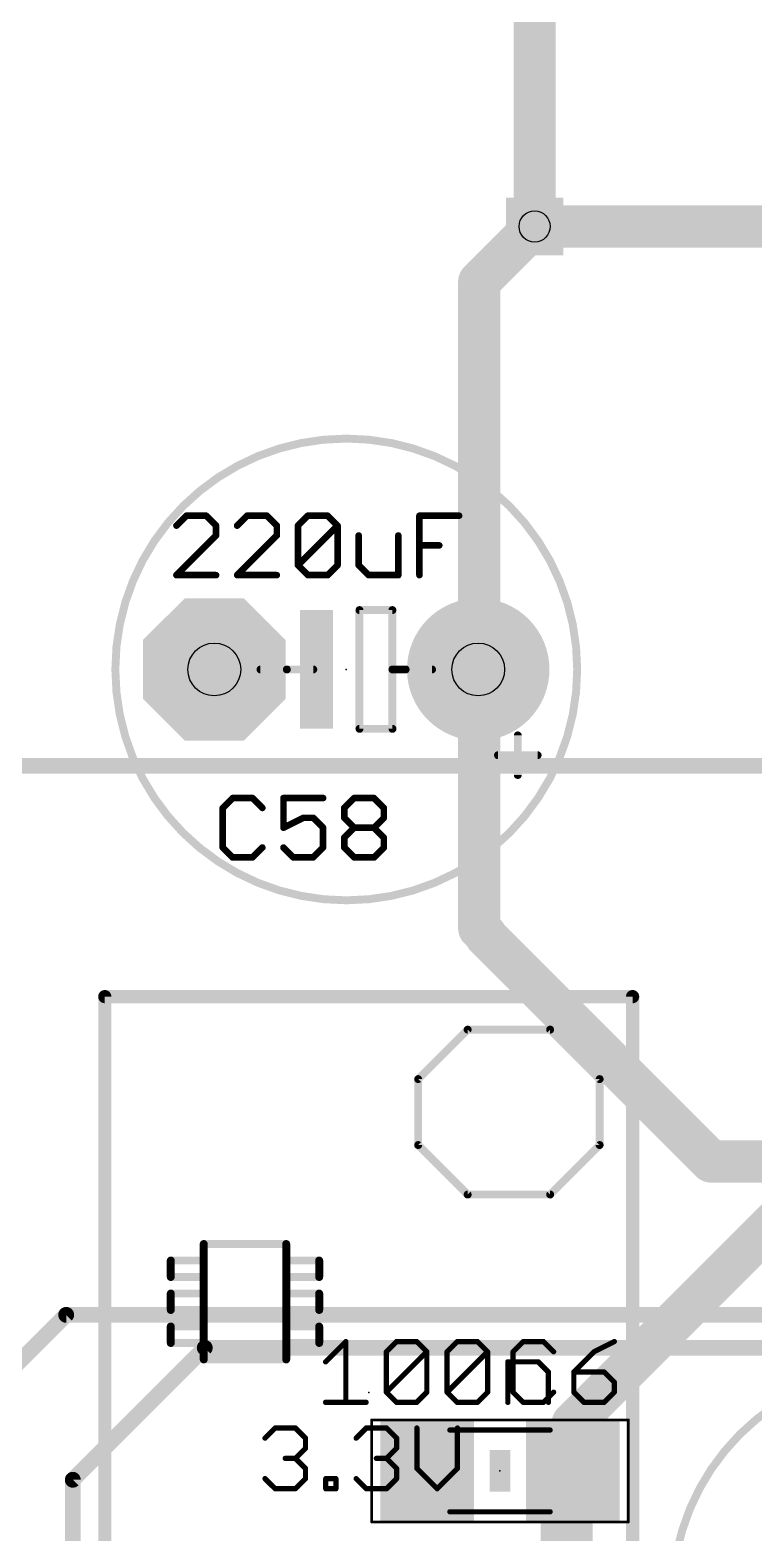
# Model space of a CAD drawing. Extents: x 4 to 288, y -28 to 191.
# Drawn here: x 203.01 to 216.95, y 84.7 to 113.64 of the extents above; entities that cross this region are included whole.
import ezdxf

# ---------------------------------------------------------------- set-up
doc = ezdxf.new("R2010")
doc.units = 0
doc.header["$MEASUREMENT"] = 0
doc.layers.get('0').update_dxf_attribs({"linetype": 'CONTINUOUS'})
for name, color, linetype in [('1', 22, 'CONTINUOUS'), ('16', 175, 'CONTINUOUS'), ('17', 82, 'CONTINUOUS'), ('18', 82, 'CONTINUOUS'), ('20', 7, 'CONTINUOUS'), ('21', 2, 'CONTINUOUS'), ('23', 7, 'CONTINUOUS'), ('25', 2, 'CONTINUOUS'), ('27', 253, 'CONTINUOUS'), ('29', 253, 'CONTINUOUS'), ('30', 253, 'CONTINUOUS'), ('31', 253, 'CONTINUOUS'), ('35', 253, 'CONTINUOUS'), ('39', 22, 'CONTINUOUS'), ('44', 253, 'CONTINUOUS'), ('51', 253, 'CONTINUOUS')]:
    doc.layers.add(name, color=color, linetype=linetype)

# ---------------------------------------------------------------- blocks, each defined once
blk = doc.blocks.new('RECT')
blk.add_solid([(-0.5, -0.5), (0.5, -0.5), (-0.5, 0.5), (0.5, 0.5)])
blk = doc.blocks.new('ROUNDP')
at = {"const_width": 0.5}
blk.add_lwpolyline([(0, -0.25, 1), (0, 0.25, 1), (0, -0.25)], format="xyb", dxfattribs=at)
blk = doc.blocks.new('OCTAGONP')
at = {"const_width": 0.5}
blk.add_lwpolyline([(-0.25, -0.1036), (-0.25, 0.1036), (-0.1036, 0.25), (0.1036, 0.25), (0.25, 0.1036), (0.25, -0.1036), (0.1036, -0.25), (-0.1036, -0.25), (-0.25, -0.1036), (-0.25, 0.1036)], dxfattribs=at)
blk = doc.blocks.new('SQUAREV')
blk.add_solid([(-0.5, -0.5), (0.5, -0.5), (-0.5, 0.5), (0.5, 0.5)])

msp = doc.modelspace()

# ---------------------------------------------------------------- linework, layer by layer
at = {"layer": '1'}
for points, const_width in [([(212.725, 109.855), (212.725, 120.015)], 0.8128), ([(211.6582, 108.7882), (212.725, 109.855)], 0.8128), ([(211.6582, 108.7882), (211.6582, 101.3447)], 0.8128), ([(211.6582, 101.3447), (211.6392, 101.3257)], 0.8128), ([(218.4972, 99.4715), (200.2485, 99.4715)], 0.3048), ([(213.4583, 86.8126), (218.4972, 91.8515)], 0.8128), ([(213.4583, 85.8952), (213.4583, 86.8126)], 0.8128), ([(213.341, 85.7779), (213.4583, 85.8952)], 1), ([(213.341, 83.5965), (213.341, 85.7779)], 1)]:
    msp.add_lwpolyline(points, dxfattribs=dict(at, const_width=const_width))
for points, const_width in [([(212.8687, 109.7113, 1), (212.5813, 109.9987)], 0.4064), ([(212.5218, 109.855, 1), (212.9282, 109.855)], 0.4064), ([(211.8614, 108.7882, 1), (211.455, 108.7882)], 0.4064), ([(211.5145, 108.9319, 1), (211.8019, 108.6445)], 0.4064), ([(211.4955, 101.4694, 1), (211.7828, 101.182)], 0.4064), ([(211.8019, 101.201, 1), (211.5145, 101.4884)], 0.4064), ([(211.455, 101.3447, 1), (211.8614, 101.3447)], 0.4064), ([(213.6615, 86.8126, 1), (213.2551, 86.8126)], 0.4064), ([(213.3146, 86.9563, 1), (213.6019, 86.6689)], 0.4064), ([(213.591, 85.7779, 1), (213.091, 85.7779)], 0.5), ([(213.635, 85.7184, 1), (213.2815, 86.072)], 0.5), ([(213.1642, 85.9547, 1), (213.5177, 85.6011)], 0.5), ([(213.2551, 85.8952, 1), (213.6615, 85.8952)], 0.4064)]:
    msp.add_lwpolyline(points, format="xyb", dxfattribs=dict(at, const_width=const_width))
at = {"layer": '16'}
for points, const_width in [([(212.725, 109.855), (222.25, 109.855)], 0.8128), ([(211.6582, 101.3066), (211.6392, 101.3257)], 0.8128), ([(211.6582, 96.3422), (211.6582, 101.3066)], 0.8128), ([(211.7852, 96.2152), (211.6582, 96.3422)], 0.8128), ([(211.7852, 96.1898), (211.7852, 96.2152)], 0.8128), ([(216.1235, 91.8515), (211.7852, 96.1898)], 0.8128), ([(218.4972, 91.8515), (216.1235, 91.8515)], 0.8128), ([(203.708, 88.9), (202.184, 87.376)], 0.3048), ([(219.71, 88.9), (203.708, 88.9)], 0.3048), ([(203.835, 85.725), (206.375, 88.265)], 0.3048), ([(206.375, 88.265), (220.98, 88.265)], 0.3048), ([(203.835, 81.915), (203.835, 85.725)], 0.3048)]:
    msp.add_lwpolyline(points, dxfattribs=dict(at, const_width=const_width))
for points, const_width in [([(212.725, 110.0582, 1), (212.725, 109.6518)], 0.4064), ([(211.7828, 101.4694, 1), (211.4955, 101.182)], 0.4064), ([(211.8614, 101.3066, 1), (211.455, 101.3066)], 0.4064), ([(211.5145, 101.1629, 1), (211.8019, 101.4503)], 0.4064), ([(211.8019, 96.4859, 1), (211.5145, 96.1985)], 0.4064), ([(211.455, 96.3422, 1), (211.8614, 96.3422)], 0.4064), ([(211.9884, 96.2152, 1), (211.582, 96.2152)], 0.4064), ([(211.9289, 96.3335, 1), (211.6415, 96.0461)], 0.4064), ([(211.582, 96.1898, 1), (211.9884, 96.1898)], 0.4064), ([(211.6415, 96.0715, 1), (211.9289, 96.3589)], 0.4064), ([(216.1235, 92.0547, 1), (216.1235, 91.6483)], 0.4064), ([(215.9798, 91.7078, 1), (216.2672, 91.9952)], 0.4064), ([(203.708, 88.9762, 1), (203.708, 88.8238)], 0.1524), ([(203.7619, 88.8461, 1), (203.6541, 88.9539)], 0.1524), ([(206.375, 88.3412, 1), (206.375, 88.1888)], 0.1524), ([(206.4289, 88.2111, 1), (206.3211, 88.3189)], 0.1524), ([(203.9112, 85.725, 1), (203.7588, 85.725)], 0.1524), ([(203.7811, 85.7789, 1), (203.8889, 85.6711)], 0.1524)]:
    msp.add_lwpolyline(points, format="xyb", dxfattribs=dict(at, const_width=const_width))
at = {"layer": '20', "const_width": 0.0254}
msp.add_lwpolyline([(71.1264, 186.0347, 2.9429), (202.1142, 186.0347)], format="xyb", dxfattribs=at)
at = {"layer": '21'}
for points, const_width in [([(209.0992, 96.8807, 1), (209.0992, 105.7707, 1), (209.0992, 96.8807)], 0.1524), ([(209.3531, 102.5068, 1), (209.3531, 102.4306)], 0.0762), ([(209.3912, 102.4687, 1), (209.3151, 102.4687)], 0.0762), ([(210.0263, 102.4687, 1), (209.9501, 102.4687)], 0.0762), ([(209.9882, 102.4306, 1), (209.9882, 102.5068)], 0.0762), ([(207.9562, 101.3638, 1), (207.9562, 101.2876)], 0.0762), ([(208.4642, 101.2876, 1), (208.4642, 101.3638)], 0.0762), ([(209.9882, 101.3638, 1), (209.9882, 101.2876)], 0.0762), ([(210.0263, 101.3257, 1), (209.9501, 101.3257)], 0.0762), ([(209.9501, 101.3257, 1), (210.0263, 101.3257)], 0.0762), ([(210.2422, 101.2876, 1), (210.2422, 101.3638)], 0.0762), ([(209.3531, 100.2208, 1), (209.3531, 100.1446)], 0.0762), ([(209.3151, 100.1827, 1), (209.3912, 100.1827)], 0.0762), ([(209.9501, 100.1827, 1), (210.0263, 100.1827)], 0.0762), ([(209.9882, 100.1446, 1), (209.9882, 100.2208)], 0.0762), ([(212.4392, 100.0557, 1), (212.3631, 100.0557)], 0.0762), ([(212.0202, 99.7128, 1), (212.0202, 99.6366)], 0.0762), ([(212.7822, 99.6366, 1), (212.7822, 99.7128)], 0.0762), ([(212.3631, 99.2937, 1), (212.4392, 99.2937)], 0.0762), ([(204.5145, 95.0265, 1), (204.3875, 95.0265)], 0.127), ([(204.451, 95.09, 1), (204.451, 94.963)], 0.127), ([(214.6745, 95.0265, 1), (214.5474, 95.0265)], 0.127), ([(214.611, 94.963, 1), (214.611, 95.09)], 0.127), ([(211.436, 94.4296, 1), (211.436, 94.3534)], 0.0762), ([(211.4629, 94.3645, 1), (211.409, 94.4184)], 0.0762), ([(213.0504, 94.4184, 1), (212.9965, 94.3645)], 0.0762), ([(213.0234, 94.3534, 1), (213.0234, 94.4296)], 0.0762), ([(210.4565, 93.4659, 1), (210.5104, 93.412)], 0.0762), ([(210.5215, 93.439, 1), (210.4454, 93.439)], 0.0762), ([(214.014, 93.439, 1), (213.9379, 93.439)], 0.0762), ([(213.949, 93.412, 1), (214.0029, 93.4659)], 0.0762), ([(210.5104, 92.1959, 1), (210.4565, 92.142)], 0.0762), ([(210.4454, 92.169, 1), (210.5215, 92.169)], 0.0762), ([(213.9379, 92.169, 1), (214.014, 92.169)], 0.0762), ([(214.0029, 92.142, 1), (213.949, 92.1959)], 0.0762), ([(211.436, 91.2546, 1), (211.436, 91.1784)], 0.0762), ([(211.409, 91.1895, 1), (211.4629, 91.2434)], 0.0762), ([(212.9965, 91.2434, 1), (213.0504, 91.1895)], 0.0762), ([(213.0234, 91.1784, 1), (213.0234, 91.2546)], 0.0762), ([(206.394, 90.264, 1), (206.3179, 90.264)], 0.0762), ([(206.356, 90.3021, 1), (206.356, 90.2259)], 0.0762), ([(207.9815, 90.264, 1), (207.9054, 90.264)], 0.0762), ([(207.9435, 90.2259, 1), (207.9435, 90.3021)], 0.0762), ([(205.7591, 89.9465, 1), (205.6829, 89.9465)], 0.0762), ([(205.721, 89.9846, 1), (205.721, 89.9084)], 0.0762), ([(206.394, 89.9465, 1), (206.3179, 89.9465)], 0.0762), ([(206.356, 89.9084, 1), (206.356, 89.9846)], 0.0762), ([(207.9815, 89.9465, 1), (207.9054, 89.9465)], 0.0762), ([(207.9435, 89.9846, 1), (207.9435, 89.9084)], 0.0762), ([(208.6165, 89.9465, 1), (208.5404, 89.9465)], 0.0762), ([(208.5785, 89.9084, 1), (208.5785, 89.9846)], 0.0762), ([(205.721, 89.6671, 1), (205.721, 89.5909)], 0.0762), ([(206.3179, 89.9465, 1), (206.394, 89.9465)], 0.0762), ([(206.394, 89.629, 1), (206.3179, 89.629)], 0.0762), ([(206.356, 89.5909, 1), (206.356, 89.6671)], 0.0762), ([(207.9054, 89.9465, 1), (207.9815, 89.9465)], 0.0762), ([(207.9815, 89.629, 1), (207.9054, 89.629)], 0.0762), ([(207.9435, 89.6671, 1), (207.9435, 89.5909)], 0.0762), ([(208.5785, 89.5909, 1), (208.5785, 89.6671)], 0.0762), ([(205.6829, 89.629, 1), (205.7591, 89.629)], 0.0762), ([(206.3179, 89.629, 1), (206.394, 89.629)], 0.0762), ([(207.9054, 89.629, 1), (207.9815, 89.629)], 0.0762), ([(208.5404, 89.629, 1), (208.6165, 89.629)], 0.0762), ([(205.7591, 89.3115, 1), (205.6829, 89.3115)], 0.0762), ([(205.721, 89.3496, 1), (205.721, 89.2734)], 0.0762), ([(206.394, 89.3115, 1), (206.3179, 89.3115)], 0.0762), ([(206.3179, 89.3115, 1), (206.394, 89.3115)], 0.0762), ([(206.356, 89.2734, 1), (206.356, 89.3496)], 0.0762), ([(207.9815, 89.3115, 1), (207.9054, 89.3115)], 0.0762), ([(207.9435, 89.3496, 1), (207.9435, 89.2734)], 0.0762), ([(207.9054, 89.3115, 1), (207.9815, 89.3115)], 0.0762), ([(208.6165, 89.3115, 1), (208.5404, 89.3115)], 0.0762), ([(208.5785, 89.2734, 1), (208.5785, 89.3496)], 0.0762), ([(205.721, 89.0321, 1), (205.721, 88.9559)], 0.0762), ([(205.6829, 88.994, 1), (205.7591, 88.994)], 0.0762), ([(206.394, 88.994, 1), (206.3179, 88.994)], 0.0762), ([(206.3179, 88.994, 1), (206.394, 88.994)], 0.0762), ([(206.356, 88.9559, 1), (206.356, 89.0321)], 0.0762), ([(207.9815, 88.994, 1), (207.9054, 88.994)], 0.0762), ([(207.9435, 89.0321, 1), (207.9435, 88.9559)], 0.0762), ([(207.9054, 88.994, 1), (207.9815, 88.994)], 0.0762), ([(208.5404, 88.994, 1), (208.6165, 88.994)], 0.0762), ([(208.5785, 88.9559, 1), (208.5785, 89.0321)], 0.0762), ([(205.7591, 88.6765, 1), (205.6829, 88.6765)], 0.0762), ([(205.721, 88.7146, 1), (205.721, 88.6384)], 0.0762), ([(206.394, 88.6765, 1), (206.3179, 88.6765)], 0.0762), ([(206.3179, 88.6765, 1), (206.394, 88.6765)], 0.0762), ([(206.356, 88.6384, 1), (206.356, 88.7146)], 0.0762), ([(207.9815, 88.6765, 1), (207.9054, 88.6765)], 0.0762), ([(207.9435, 88.7146, 1), (207.9435, 88.6384)], 0.0762), ([(207.9054, 88.6765, 1), (207.9815, 88.6765)], 0.0762), ([(208.6165, 88.6765, 1), (208.5404, 88.6765)], 0.0762), ([(208.5785, 88.6384, 1), (208.5785, 88.7146)], 0.0762), ([(205.721, 88.3971, 1), (205.721, 88.3209)], 0.0762), ([(205.6829, 88.359, 1), (205.7591, 88.359)], 0.0762), ([(206.394, 88.359, 1), (206.3179, 88.359)], 0.0762), ([(206.3179, 88.359, 1), (206.394, 88.359)], 0.0762), ([(206.356, 88.3209, 1), (206.356, 88.3971)], 0.0762), ([(207.9815, 88.359, 1), (207.9054, 88.359)], 0.0762), ([(207.9435, 88.3971, 1), (207.9435, 88.3209)], 0.0762), ([(207.9054, 88.359, 1), (207.9815, 88.359)], 0.0762), ([(208.5404, 88.359, 1), (208.6165, 88.359)], 0.0762), ([(208.5785, 88.3209, 1), (208.5785, 88.3971)], 0.0762), ([(206.356, 88.0796, 1), (206.356, 88.0034)], 0.0762), ([(206.3179, 88.0415, 1), (206.394, 88.0415)], 0.0762), ([(207.9054, 88.0415, 1), (207.9815, 88.0415)], 0.0762), ([(207.9435, 88.0034, 1), (207.9435, 88.0796)], 0.0762), ([(219.818, 79.0118, 1), (219.818, 87.9018, 1), (219.818, 79.0118)], 0.1524), ([(207.5173, 86.5447, 1), (207.5533, 86.5088)], 0.0508), ([(207.7302, 86.7471, 1), (207.7302, 86.6963)], 0.0508), ([(207.7482, 86.7037, 1), (207.7122, 86.7396)], 0.0508), ([(208.138, 86.7396, 1), (208.102, 86.7037)], 0.0508), ([(208.12, 86.6963, 1), (208.12, 86.7471)], 0.0508), ([(208.3403, 86.5268, 1), (208.2895, 86.5268)], 0.0508), ([(208.2969, 86.5088, 1), (208.3329, 86.5447)], 0.0508), ([(209.2714, 86.5447, 1), (209.3074, 86.5088)], 0.0508), ([(209.4843, 86.7471, 1), (209.4843, 86.6963)], 0.0508), ([(209.5023, 86.7037, 1), (209.4663, 86.7396)], 0.0508), ([(209.8921, 86.7396, 1), (209.8561, 86.7037)], 0.0508), ([(209.8741, 86.6963, 1), (209.8741, 86.7471)], 0.0508), ([(210.0944, 86.5268, 1), (210.0436, 86.5268)], 0.0508), ([(210.051, 86.5088, 1), (210.087, 86.5447)], 0.0508), ([(210.4842, 86.7217, 1), (210.4334, 86.7217)], 0.0508), ([(211.2638, 86.7217, 1), (211.213, 86.7217)], 0.0508), ([(208.2895, 86.3319, 1), (208.3403, 86.3319)], 0.0508), ([(208.3329, 86.3139, 1), (208.2969, 86.3498)], 0.0508), ([(210.0436, 86.3319, 1), (210.0944, 86.3319)], 0.0508), ([(210.087, 86.3139, 1), (210.051, 86.3498)], 0.0508), ([(207.9251, 86.1624, 1), (207.9251, 86.1116)], 0.0508), ([(208.138, 86.1549, 1), (208.102, 86.119)], 0.0508), ([(208.102, 86.1549, 1), (208.138, 86.119)], 0.0508), ([(208.12, 86.1116, 1), (208.12, 86.1624)], 0.0508), ([(208.3403, 85.9421, 1), (208.2895, 85.9421)], 0.0508), ([(208.2969, 85.9241, 1), (208.3329, 85.96)], 0.0508), ([(209.6792, 86.1624, 1), (209.6792, 86.1116)], 0.0508), ([(209.8921, 86.1549, 1), (209.8561, 86.119)], 0.0508), ([(209.8561, 86.1549, 1), (209.8921, 86.119)], 0.0508), ([(209.8741, 86.1116, 1), (209.8741, 86.1624)], 0.0508), ([(210.0944, 85.9421, 1), (210.0436, 85.9421)], 0.0508), ([(210.051, 85.9241, 1), (210.087, 85.96)], 0.0508), ([(210.4768, 85.96, 1), (210.4408, 85.9241)], 0.0508), ([(210.4334, 85.9421, 1), (210.4842, 85.9421)], 0.0508), ([(211.213, 85.9421, 1), (211.2638, 85.9421)], 0.0508), ([(211.2564, 85.9241, 1), (211.2204, 85.96)], 0.0508), ([(207.5533, 85.7651, 1), (207.5173, 85.7292)], 0.0508), ([(208.2895, 85.7472, 1), (208.3403, 85.7472)], 0.0508), ([(208.3329, 85.7292, 1), (208.2969, 85.7651)], 0.0508), ([(208.7301, 85.7472, 1), (208.6793, 85.7472)], 0.0508), ([(208.7047, 85.7726, 1), (208.7047, 85.7218)], 0.0508), ([(208.925, 85.7472, 1), (208.8742, 85.7472)], 0.0508), ([(208.8996, 85.7218, 1), (208.8996, 85.7726)], 0.0508), ([(209.3074, 85.7651, 1), (209.2714, 85.7292)], 0.0508), ([(210.0436, 85.7472, 1), (210.0944, 85.7472)], 0.0508), ([(210.087, 85.7292, 1), (210.051, 85.7651)], 0.0508), ([(207.7302, 85.5777, 1), (207.7302, 85.5269)], 0.0508), ([(207.7122, 85.5343, 1), (207.7482, 85.5702)], 0.0508), ([(208.102, 85.5702, 1), (208.138, 85.5343)], 0.0508), ([(208.12, 85.5269, 1), (208.12, 85.5777)], 0.0508), ([(208.7047, 85.5777, 1), (208.7047, 85.5269)], 0.0508), ([(208.6793, 85.5523, 1), (208.7301, 85.5523)], 0.0508), ([(208.8742, 85.5523, 1), (208.925, 85.5523)], 0.0508), ([(208.8996, 85.5269, 1), (208.8996, 85.5777)], 0.0508), ([(209.4843, 85.5777, 1), (209.4843, 85.5269)], 0.0508), ([(209.4663, 85.5343, 1), (209.5023, 85.5702)], 0.0508), ([(209.8561, 85.5702, 1), (209.8921, 85.5343)], 0.0508), ([(209.8741, 85.5269, 1), (209.8741, 85.5777)], 0.0508), ([(210.8306, 85.5702, 1), (210.8666, 85.5343)], 0.0508), ([(210.8306, 85.5343, 1), (210.8666, 85.5702)], 0.0508)]:
    msp.add_lwpolyline(points, format="xyb", dxfattribs=dict(at, const_width=const_width))
for points, const_width in [([(209.9882, 102.4687), (209.3531, 102.4687)], 0.1524), ([(209.3531, 102.4687), (209.3531, 100.1827)], 0.1524), ([(209.9882, 101.3257), (209.9882, 102.4687)], 0.1524), ([(208.4642, 101.3257), (207.9562, 101.3257)], 0.1524), ([(210.2422, 101.3257), (209.9882, 101.3257)], 0.1524), ([(209.9882, 100.1827), (209.9882, 101.3257)], 0.1524), ([(209.3531, 100.1827), (209.9882, 100.1827)], 0.1524), ([(212.4012, 99.2937), (212.4012, 100.0557)], 0.1524), ([(212.7822, 99.6747), (212.0202, 99.6747)], 0.1524), ([(204.451, 82.3265), (204.451, 95.0265)], 0.254), ([(204.451, 95.0265), (214.611, 95.0265)], 0.254), ([(214.611, 95.0265), (214.611, 82.3265)], 0.254), ([(211.436, 94.3915), (210.4835, 93.439)], 0.1524), ([(213.0234, 94.3915), (211.436, 94.3915)], 0.1524), ([(213.976, 93.439), (213.0234, 94.3915)], 0.1524), ([(210.4835, 93.439), (210.4835, 92.169)], 0.1524), ([(213.976, 92.169), (213.976, 93.439)], 0.1524), ([(210.4835, 92.169), (211.436, 91.2165)], 0.1524), ([(213.0234, 91.2165), (213.976, 92.169)], 0.1524), ([(211.436, 91.2165), (213.0234, 91.2165)], 0.1524), ([(206.356, 90.264), (206.356, 89.9465)], 0.1524), ([(207.9435, 90.264), (206.356, 90.264)], 0.1524), ([(207.9435, 89.9465), (207.9435, 90.264)], 0.1524), ([(205.721, 89.629), (205.721, 89.9465)], 0.1524), ([(205.721, 89.9465), (206.356, 89.9465)], 0.1524), ([(206.356, 89.9465), (206.356, 89.629)], 0.1524), ([(207.9435, 89.629), (207.9435, 89.9465)], 0.1524), ([(207.9435, 89.9465), (208.5785, 89.9465)], 0.1524), ([(208.5785, 89.9465), (208.5785, 89.629)], 0.1524), ([(206.356, 89.629), (205.721, 89.629)], 0.1524), ([(206.356, 89.629), (206.356, 89.3115)], 0.1524), ([(207.9435, 89.3115), (207.9435, 89.629)], 0.1524), ([(208.5785, 89.629), (207.9435, 89.629)], 0.1524), ([(205.721, 88.994), (205.721, 89.3115)], 0.1524), ([(205.721, 89.3115), (206.356, 89.3115)], 0.1524), ([(206.356, 89.3115), (206.356, 88.994)], 0.1524), ([(207.9435, 88.994), (207.9435, 89.3115)], 0.1524), ([(207.9435, 89.3115), (208.5785, 89.3115)], 0.1524), ([(208.5785, 89.3115), (208.5785, 88.994)], 0.1524), ([(206.356, 88.994), (205.721, 88.994)], 0.1524), ([(206.356, 88.994), (206.356, 88.6765)], 0.1524), ([(207.9435, 88.6765), (207.9435, 88.994)], 0.1524), ([(208.5785, 88.994), (207.9435, 88.994)], 0.1524), ([(205.721, 88.359), (205.721, 88.6765)], 0.1524), ([(205.721, 88.6765), (206.356, 88.6765)], 0.1524), ([(206.356, 88.6765), (206.356, 88.359)], 0.1524), ([(207.9435, 88.359), (207.9435, 88.6765)], 0.1524), ([(207.9435, 88.6765), (208.5785, 88.6765)], 0.1524), ([(208.5785, 88.6765), (208.5785, 88.359)], 0.1524), ([(206.356, 88.359), (205.721, 88.359)], 0.1524), ([(206.356, 88.359), (206.356, 88.0415)], 0.1524), ([(207.9435, 88.0415), (207.9435, 88.359)], 0.1524), ([(208.5785, 88.359), (207.9435, 88.359)], 0.1524), ([(206.356, 88.0415), (207.9435, 88.0415)], 0.1524), ([(207.5353, 86.5268), (207.7302, 86.7217)], 0.1016), ([(207.7302, 86.7217), (208.12, 86.7217)], 0.1016), ([(208.12, 86.7217), (208.3149, 86.5268)], 0.1016), ([(208.3149, 86.5268), (208.3149, 86.3319)], 0.1016), ([(209.2894, 86.5268), (209.4843, 86.7217)], 0.1016), ([(209.4843, 86.7217), (209.8741, 86.7217)], 0.1016), ([(209.8741, 86.7217), (210.069, 86.5268)], 0.1016), ([(210.069, 86.5268), (210.069, 86.3319)], 0.1016), ([(210.4588, 86.7217), (210.4588, 85.9421)], 0.1016), ([(211.2384, 85.9421), (211.2384, 86.7217)], 0.1016), ([(208.3149, 86.3319), (208.12, 86.137)], 0.1016), ([(210.069, 86.3319), (209.8741, 86.137)], 0.1016), ([(208.12, 86.137), (207.9251, 86.137)], 0.1016), ([(208.12, 86.137), (208.3149, 85.9421)], 0.1016), ([(208.3149, 85.9421), (208.3149, 85.7472)], 0.1016), ([(209.8741, 86.137), (209.6792, 86.137)], 0.1016), ([(209.8741, 86.137), (210.069, 85.9421)], 0.1016), ([(210.069, 85.9421), (210.069, 85.7472)], 0.1016), ([(210.4588, 85.9421), (210.8486, 85.5523)], 0.1016), ([(210.8486, 85.5523), (211.2384, 85.9421)], 0.1016), ([(207.7302, 85.5523), (207.5353, 85.7472)], 0.1016), ([(208.3149, 85.7472), (208.12, 85.5523)], 0.1016), ([(208.7047, 85.5523), (208.7047, 85.7472)], 0.1016), ([(208.7047, 85.7472), (208.8996, 85.7472)], 0.1016), ([(208.8996, 85.7472), (208.8996, 85.5523)], 0.1016), ([(209.4843, 85.5523), (209.2894, 85.7472)], 0.1016), ([(210.069, 85.7472), (209.8741, 85.5523)], 0.1016), ([(208.12, 85.5523), (207.7302, 85.5523)], 0.1016), ([(208.8996, 85.5523), (208.7047, 85.5523)], 0.1016), ([(209.8741, 85.5523), (209.4843, 85.5523)], 0.1016)]:
    msp.add_lwpolyline(points, dxfattribs=dict(at, const_width=const_width))
at = {"layer": '23'}
for p in [(209.0992, 101.3257), (209.531, 87.4065), (212.0583, 85.8952)]:
    msp.add_point(p, dxfattribs=at)
at = {"layer": '25'}
for points, const_width in [([(206.9119, 98.8502), (206.7213, 98.6595)], 0.127), ([(206.7213, 98.6595), (206.7213, 97.8968)], 0.127), ([(207.2932, 98.8502), (206.9119, 98.8502)], 0.127), ([(207.4839, 98.6595), (207.2932, 98.8502)], 0.127), ([(208.6533, 98.8502), (207.8907, 98.8502)], 0.127), ([(207.8907, 98.8502), (207.8907, 98.2782)], 0.127), ([(209.06, 98.6595), (209.2507, 98.8502)], 0.127), ([(209.06, 98.4688), (209.06, 98.6595)], 0.127), ([(209.2507, 98.8502), (209.632, 98.8502)], 0.127), ([(209.632, 98.8502), (209.8227, 98.6595)], 0.127), ([(209.8227, 98.6595), (209.8227, 98.4688)], 0.127), ([(207.8907, 98.2782), (208.272, 98.4688)], 0.127), ([(208.272, 98.4688), (208.4626, 98.4688)], 0.127), ([(208.4626, 98.4688), (208.6533, 98.2782)], 0.127), ([(209.2507, 98.2782), (209.06, 98.4688)], 0.127), ([(209.8227, 98.4688), (209.632, 98.2782)], 0.127), ([(208.6533, 98.2782), (208.6533, 97.8968)], 0.127), ([(209.06, 98.0875), (209.2507, 98.2782)], 0.127), ([(209.06, 97.8968), (209.06, 98.0875)], 0.127), ([(209.2507, 98.2782), (209.632, 98.2782)], 0.127), ([(209.632, 98.2782), (209.8227, 98.0875)], 0.127), ([(209.8227, 98.0875), (209.8227, 97.8968)], 0.127), ([(206.7213, 97.8968), (206.9119, 97.7062)], 0.127), ([(207.2932, 97.7062), (207.4839, 97.8968)], 0.127), ([(208.0813, 97.7062), (207.8907, 97.8968)], 0.127), ([(208.6533, 97.8968), (208.4626, 97.7062)], 0.127), ([(209.2507, 97.7062), (209.06, 97.8968)], 0.127), ([(209.8227, 97.8968), (209.632, 97.7062)], 0.127), ([(206.9119, 97.7062), (207.2932, 97.7062)], 0.127), ([(208.4626, 97.7062), (208.0813, 97.7062)], 0.127), ([(209.632, 97.7062), (209.2507, 97.7062)], 0.127), ([(212.5052, 88.3854), (212.3103, 88.1905)], 0.1016), ([(212.895, 88.3854), (212.5052, 88.3854)], 0.1016), ([(213.0899, 88.1905), (212.895, 88.3854)], 0.1016), ([(214.2592, 88.3854), (213.8694, 88.1905)], 0.1016), ([(212.3103, 88.1905), (212.3103, 87.4109)], 0.1016), ([(213.8694, 88.1905), (213.4797, 87.8007)], 0.1016), ([(213.4797, 87.8007), (213.4797, 87.4109)], 0.1016), ([(214.0643, 87.8007), (213.4797, 87.8007)], 0.1016), ([(214.2592, 87.6058), (214.0643, 87.8007)], 0.1016), ([(212.3103, 87.4109), (212.5052, 87.216)], 0.1016), ([(212.895, 87.216), (213.0899, 87.4109)], 0.1016), ([(213.4797, 87.4109), (213.6745, 87.216)], 0.1016), ([(214.0643, 87.216), (214.2592, 87.4109)], 0.1016), ([(214.2592, 87.4109), (214.2592, 87.6058)], 0.1016), ([(212.5052, 87.216), (212.895, 87.216)], 0.1016), ([(213.6745, 87.216), (214.0643, 87.216)], 0.1016)]:
    msp.add_lwpolyline(points, dxfattribs=dict(at, const_width=const_width))
for points, const_width in [([(206.753, 98.6595, 1), (206.6895, 98.6595)], 0.0635), ([(206.6988, 98.6819, 1), (206.7437, 98.637)], 0.0635), ([(206.9119, 98.8819, 1), (206.9119, 98.8184)], 0.0635), ([(206.9344, 98.8277, 1), (206.8895, 98.8726)], 0.0635), ([(207.3157, 98.8726, 1), (207.2708, 98.8277)], 0.0635), ([(207.2932, 98.8184, 1), (207.2932, 98.8819)], 0.0635), ([(207.4615, 98.637, 1), (207.5064, 98.6819)], 0.0635), ([(207.9224, 98.8502, 1), (207.8589, 98.8502)], 0.0635), ([(207.8907, 98.8819, 1), (207.8907, 98.8184)], 0.0635), ([(208.6533, 98.8184, 1), (208.6533, 98.8819)], 0.0635), ([(209.0918, 98.6595, 1), (209.0283, 98.6595)], 0.0635), ([(209.0376, 98.6819, 1), (209.0825, 98.637)], 0.0635), ([(209.2507, 98.8819, 1), (209.2507, 98.8184)], 0.0635), ([(209.2732, 98.8277, 1), (209.2283, 98.8726)], 0.0635), ([(209.6545, 98.8726, 1), (209.6096, 98.8277)], 0.0635), ([(209.632, 98.8184, 1), (209.632, 98.8819)], 0.0635), ([(209.8544, 98.6595, 1), (209.7909, 98.6595)], 0.0635), ([(209.8002, 98.637, 1), (209.8451, 98.6819)], 0.0635), ([(208.272, 98.5006, 1), (208.272, 98.4371)], 0.0635), ([(208.2862, 98.4404, 1), (208.2578, 98.4972)], 0.0635), ([(208.4851, 98.4913, 1), (208.4402, 98.4464)], 0.0635), ([(208.4626, 98.4371, 1), (208.4626, 98.5006)], 0.0635), ([(209.0825, 98.4913, 1), (209.0376, 98.4464)], 0.0635), ([(209.0283, 98.4688, 1), (209.0918, 98.4688)], 0.0635), ([(209.7909, 98.4688, 1), (209.8544, 98.4688)], 0.0635), ([(209.8451, 98.4464, 1), (209.8002, 98.4913)], 0.0635), ([(207.8765, 98.3066, 1), (207.9048, 98.2498)], 0.0635), ([(207.8589, 98.2782, 1), (207.9224, 98.2782)], 0.0635), ([(208.685, 98.2782, 1), (208.6216, 98.2782)], 0.0635), ([(208.6308, 98.2557, 1), (208.6758, 98.3006)], 0.0635), ([(209.0918, 98.0875, 1), (209.0283, 98.0875)], 0.0635), ([(209.0376, 98.11, 1), (209.0825, 98.0651)], 0.0635), ([(209.2507, 98.3099, 1), (209.2507, 98.2464)], 0.0635), ([(209.2732, 98.2557, 1), (209.2283, 98.3006)], 0.0635), ([(209.2283, 98.2557, 1), (209.2732, 98.3006)], 0.0635), ([(209.6545, 98.3006, 1), (209.6096, 98.2557)], 0.0635), ([(209.6096, 98.3006, 1), (209.6545, 98.2557)], 0.0635), ([(209.632, 98.2464, 1), (209.632, 98.3099)], 0.0635), ([(209.8544, 98.0875, 1), (209.7909, 98.0875)], 0.0635), ([(209.8002, 98.0651, 1), (209.8451, 98.11)], 0.0635), ([(206.7437, 97.9193, 1), (206.6988, 97.8744)], 0.0635), ([(206.6895, 97.8968, 1), (206.753, 97.8968)], 0.0635), ([(207.5064, 97.8744, 1), (207.4615, 97.9193)], 0.0635), ([(207.9131, 97.9193, 1), (207.8682, 97.8744)], 0.0635), ([(208.6216, 97.8968, 1), (208.685, 97.8968)], 0.0635), ([(208.6758, 97.8744, 1), (208.6308, 97.9193)], 0.0635), ([(209.0825, 97.9193, 1), (209.0376, 97.8744)], 0.0635), ([(209.0283, 97.8968, 1), (209.0918, 97.8968)], 0.0635), ([(209.7909, 97.8968, 1), (209.8544, 97.8968)], 0.0635), ([(209.8451, 97.8744, 1), (209.8002, 97.9193)], 0.0635), ([(206.9119, 97.7379, 1), (206.9119, 97.6744)], 0.0635), ([(206.8895, 97.6837, 1), (206.9344, 97.7286)], 0.0635), ([(207.2708, 97.7286, 1), (207.3157, 97.6837)], 0.0635), ([(207.2932, 97.6744, 1), (207.2932, 97.7379)], 0.0635), ([(208.0813, 97.7379, 1), (208.0813, 97.6744)], 0.0635), ([(208.0589, 97.6837, 1), (208.1038, 97.7286)], 0.0635), ([(208.4402, 97.7286, 1), (208.4851, 97.6837)], 0.0635), ([(208.4626, 97.6744, 1), (208.4626, 97.7379)], 0.0635), ([(209.2507, 97.7379, 1), (209.2507, 97.6744)], 0.0635), ([(209.2283, 97.6837, 1), (209.2732, 97.7286)], 0.0635), ([(209.6096, 97.7286, 1), (209.6545, 97.6837)], 0.0635), ([(209.632, 97.6744, 1), (209.632, 97.7379)], 0.0635), ([(212.5052, 88.4108, 1), (212.5052, 88.36)], 0.0508), ([(212.5231, 88.3674, 1), (212.4872, 88.4033)], 0.0508), ([(212.9129, 88.4033, 1), (212.877, 88.3674)], 0.0508), ([(212.895, 88.36, 1), (212.895, 88.4108)], 0.0508), ([(214.2706, 88.3627, 1), (214.2479, 88.4081)], 0.0508), ([(212.3357, 88.1905, 1), (212.2849, 88.1905)], 0.0508), ([(212.2923, 88.2084, 1), (212.3282, 88.1725)], 0.0508), ([(213.0719, 88.1725, 1), (213.1078, 88.2084)], 0.0508), ([(213.8581, 88.2132, 1), (213.8808, 88.1678)], 0.0508), ([(213.8874, 88.1725, 1), (213.8515, 88.2084)], 0.0508), ([(213.5051, 87.8007, 1), (213.4543, 87.8007)], 0.0508), ([(213.4797, 87.8261, 1), (213.4797, 87.7753)], 0.0508), ([(213.4617, 87.8186, 1), (213.4976, 87.7827)], 0.0508), ([(214.0823, 87.8186, 1), (214.0464, 87.7827)], 0.0508), ([(214.0643, 87.7753, 1), (214.0643, 87.8261)], 0.0508), ([(212.3282, 87.4288, 1), (212.2923, 87.3929)], 0.0508), ([(212.2849, 87.4109, 1), (212.3357, 87.4109)], 0.0508), ([(213.1078, 87.3929, 1), (213.0719, 87.4288)], 0.0508), ([(213.4976, 87.4288, 1), (213.4617, 87.3929)], 0.0508), ([(213.4543, 87.4109, 1), (213.5051, 87.4109)], 0.0508), ([(214.2846, 87.6058, 1), (214.2338, 87.6058)], 0.0508), ([(214.2338, 87.4109, 1), (214.2846, 87.4109)], 0.0508), ([(214.2413, 87.5878, 1), (214.2772, 87.6237)], 0.0508), ([(214.2772, 87.3929, 1), (214.2413, 87.4288)], 0.0508), ([(212.5052, 87.2414, 1), (212.5052, 87.1906)], 0.0508), ([(212.4872, 87.198, 1), (212.5231, 87.2339)], 0.0508), ([(212.877, 87.2339, 1), (212.9129, 87.198)], 0.0508), ([(212.895, 87.1906, 1), (212.895, 87.2414)], 0.0508), ([(213.6745, 87.2414, 1), (213.6745, 87.1906)], 0.0508), ([(213.6566, 87.198, 1), (213.6925, 87.2339)], 0.0508), ([(214.0464, 87.2339, 1), (214.0823, 87.198)], 0.0508), ([(214.0643, 87.1906, 1), (214.0643, 87.2414)], 0.0508)]:
    msp.add_lwpolyline(points, format="xyb", dxfattribs=dict(at, const_width=const_width))
at = {"layer": '27'}
for points, const_width in [([(206.0209, 104.2858), (205.8303, 104.0951)], 0.127), ([(206.4022, 104.2858), (206.0209, 104.2858)], 0.127), ([(206.5929, 104.0951), (206.4022, 104.2858)], 0.127), ([(207.1903, 104.2858), (206.9997, 104.0951)], 0.127), ([(207.5716, 104.2858), (207.1903, 104.2858)], 0.127), ([(207.7623, 104.0951), (207.5716, 104.2858)], 0.127), ([(208.169, 104.0951), (208.3597, 104.2858)], 0.127), ([(208.3597, 104.2858), (208.741, 104.2858)], 0.127), ([(208.741, 104.2858), (208.9317, 104.0951)], 0.127), ([(210.5078, 103.1418), (210.5078, 104.2858)], 0.127), ([(210.5078, 104.2858), (211.2705, 104.2858)], 0.127), ([(205.8303, 103.1418), (206.5929, 103.9044)], 0.127), ([(206.5929, 103.9044), (206.5929, 104.0951)], 0.127), ([(206.9997, 103.1418), (207.7623, 103.9044)], 0.127), ([(207.7623, 103.9044), (207.7623, 104.0951)], 0.127), ([(208.169, 103.3324), (208.169, 104.0951)], 0.127), ([(208.169, 103.3324), (208.9317, 104.0951)], 0.127), ([(208.9317, 104.0951), (208.9317, 103.3324)], 0.127), ([(209.3384, 103.9044), (209.3384, 103.3324)], 0.127), ([(210.1011, 103.1418), (210.1011, 103.9044)], 0.127), ([(210.5078, 103.7138), (210.8892, 103.7138)], 0.127), ([(208.3597, 103.1418), (208.169, 103.3324)], 0.127), ([(208.9317, 103.3324), (208.741, 103.1418)], 0.127), ([(209.3384, 103.3324), (209.5291, 103.1418)], 0.127), ([(206.5929, 103.1418), (205.8303, 103.1418)], 0.127), ([(207.7623, 103.1418), (206.9997, 103.1418)], 0.127), ([(208.741, 103.1418), (208.3597, 103.1418)], 0.127), ([(209.5291, 103.1418), (210.1011, 103.1418)], 0.127), ([(208.7015, 87.9956), (209.0913, 88.3854)], 0.1016), ([(209.0913, 88.3854), (209.0913, 87.216)], 0.1016), ([(209.8709, 88.1905), (210.0657, 88.3854)], 0.1016), ([(210.0657, 88.3854), (210.4555, 88.3854)], 0.1016), ([(210.4555, 88.3854), (210.6504, 88.1905)], 0.1016), ([(211.0402, 88.1905), (211.2351, 88.3854)], 0.1016), ([(211.2351, 88.3854), (211.6249, 88.3854)], 0.1016), ([(211.6249, 88.3854), (211.8198, 88.1905)], 0.1016), ([(209.8709, 87.4109), (209.8709, 88.1905)], 0.1016), ([(209.8709, 87.4109), (210.6504, 88.1905)], 0.1016), ([(210.6504, 88.1905), (210.6504, 87.4109)], 0.1016), ([(211.0402, 87.4109), (211.0402, 88.1905)], 0.1016), ([(211.0402, 87.4109), (211.8198, 88.1905)], 0.1016), ([(211.8198, 88.1905), (211.8198, 87.4109)], 0.1016), ([(212.2096, 87.216), (212.2096, 87.9956)], 0.1016), ([(212.2096, 87.9956), (212.7943, 87.9956)], 0.1016), ([(212.7943, 87.9956), (212.9892, 87.8007)], 0.1016), ([(212.9892, 87.8007), (212.9892, 87.216)], 0.1016), ([(210.0657, 87.216), (209.8709, 87.4109)], 0.1016), ([(210.6504, 87.4109), (210.4555, 87.216)], 0.1016), ([(211.2351, 87.216), (211.0402, 87.4109)], 0.1016), ([(211.8198, 87.4109), (211.6249, 87.216)], 0.1016), ([(208.7015, 87.216), (209.4811, 87.216)], 0.1016), ([(210.4555, 87.216), (210.0657, 87.216)], 0.1016), ([(211.6249, 87.216), (211.2351, 87.216)], 0.1016)]:
    msp.add_lwpolyline(points, dxfattribs=dict(at, const_width=const_width))
for points, const_width in [([(206.0209, 104.3175, 1), (206.0209, 104.254)], 0.0635), ([(206.0434, 104.2633, 1), (205.9985, 104.3082)], 0.0635), ([(206.4247, 104.3082, 1), (206.3798, 104.2633)], 0.0635), ([(206.4022, 104.254, 1), (206.4022, 104.3175)], 0.0635), ([(207.1903, 104.3175, 1), (207.1903, 104.254)], 0.0635), ([(207.2128, 104.2633, 1), (207.1679, 104.3082)], 0.0635), ([(207.5941, 104.3082, 1), (207.5492, 104.2633)], 0.0635), ([(207.5716, 104.254, 1), (207.5716, 104.3175)], 0.0635), ([(208.3597, 104.3175, 1), (208.3597, 104.254)], 0.0635), ([(208.3822, 104.2633, 1), (208.3373, 104.3082)], 0.0635), ([(208.7635, 104.3082, 1), (208.7186, 104.2633)], 0.0635), ([(208.741, 104.254, 1), (208.741, 104.3175)], 0.0635), ([(210.5078, 104.3175, 1), (210.5078, 104.254)], 0.0635), ([(210.5396, 104.2858, 1), (210.4761, 104.2858)], 0.0635), ([(211.2705, 104.254, 1), (211.2705, 104.3175)], 0.0635), ([(205.8078, 104.1175, 1), (205.8527, 104.0726)], 0.0635), ([(206.6247, 104.0951, 1), (206.5612, 104.0951)], 0.0635), ([(206.5612, 103.9044, 1), (206.6247, 103.9044)], 0.0635), ([(206.5705, 104.0726, 1), (206.6154, 104.1175)], 0.0635), ([(206.6154, 103.882, 1), (206.5705, 103.9269)], 0.0635), ([(206.9772, 104.1175, 1), (207.0221, 104.0726)], 0.0635), ([(207.794, 104.0951, 1), (207.7306, 104.0951)], 0.0635), ([(207.7306, 103.9044, 1), (207.794, 103.9044)], 0.0635), ([(207.7398, 104.0726, 1), (207.7848, 104.1175)], 0.0635), ([(207.7848, 103.882, 1), (207.7398, 103.9269)], 0.0635), ([(208.2008, 104.0951, 1), (208.1373, 104.0951)], 0.0635), ([(208.1466, 104.1175, 1), (208.1915, 104.0726)], 0.0635), ([(208.9634, 104.0951, 1), (208.8999, 104.0951)], 0.0635), ([(208.9541, 104.0726, 1), (208.9092, 104.1175)], 0.0635), ([(208.9092, 104.0726, 1), (208.9541, 104.1175)], 0.0635), ([(209.3702, 103.9044, 1), (209.3067, 103.9044)], 0.0635), ([(210.1328, 103.9044, 1), (210.0693, 103.9044)], 0.0635), ([(210.5078, 103.7455, 1), (210.5078, 103.682)], 0.0635), ([(210.8892, 103.682, 1), (210.8892, 103.7455)], 0.0635), ([(208.1915, 103.3549, 1), (208.1466, 103.31)], 0.0635), ([(208.1466, 103.3549, 1), (208.1915, 103.31)], 0.0635), ([(208.1373, 103.3324, 1), (208.2008, 103.3324)], 0.0635), ([(208.8999, 103.3324, 1), (208.9634, 103.3324)], 0.0635), ([(208.9541, 103.31, 1), (208.9092, 103.3549)], 0.0635), ([(209.3609, 103.3549, 1), (209.316, 103.31)], 0.0635), ([(209.3067, 103.3324, 1), (209.3702, 103.3324)], 0.0635), ([(205.8303, 103.1735, 1), (205.8303, 103.11)], 0.0635), ([(205.8078, 103.1642, 1), (205.8527, 103.1193)], 0.0635), ([(206.5929, 103.11, 1), (206.5929, 103.1735)], 0.0635), ([(206.9997, 103.1735, 1), (206.9997, 103.11)], 0.0635), ([(206.9772, 103.1642, 1), (207.0221, 103.1193)], 0.0635), ([(207.7623, 103.11, 1), (207.7623, 103.1735)], 0.0635), ([(208.3597, 103.1735, 1), (208.3597, 103.11)], 0.0635), ([(208.3373, 103.1193, 1), (208.3822, 103.1642)], 0.0635), ([(208.7186, 103.1642, 1), (208.7635, 103.1193)], 0.0635), ([(208.741, 103.11, 1), (208.741, 103.1735)], 0.0635), ([(209.5291, 103.1735, 1), (209.5291, 103.11)], 0.0635), ([(209.5067, 103.1193, 1), (209.5516, 103.1642)], 0.0635), ([(210.0693, 103.1418, 1), (210.1328, 103.1418)], 0.0635), ([(210.1011, 103.11, 1), (210.1011, 103.1735)], 0.0635), ([(210.4761, 103.1418, 1), (210.5396, 103.1418)], 0.0635), ([(209.1166, 88.3854, 1), (209.0659, 88.3854)], 0.0508), ([(209.1092, 88.3674, 1), (209.0733, 88.4033)], 0.0508), ([(210.0657, 88.4108, 1), (210.0657, 88.36)], 0.0508), ([(210.0837, 88.3674, 1), (210.0478, 88.4033)], 0.0508), ([(210.4735, 88.4033, 1), (210.4376, 88.3674)], 0.0508), ([(210.4555, 88.36, 1), (210.4555, 88.4108)], 0.0508), ([(211.2351, 88.4108, 1), (211.2351, 88.36)], 0.0508), ([(211.2531, 88.3674, 1), (211.2172, 88.4033)], 0.0508), ([(211.6429, 88.4033, 1), (211.607, 88.3674)], 0.0508), ([(211.6249, 88.36, 1), (211.6249, 88.4108)], 0.0508), ([(208.6835, 88.0135, 1), (208.7194, 87.9776)], 0.0508), ([(209.8963, 88.1905, 1), (209.8455, 88.1905)], 0.0508), ([(209.8529, 88.2084, 1), (209.8888, 88.1725)], 0.0508), ([(210.6758, 88.1905, 1), (210.625, 88.1905)], 0.0508), ([(210.6684, 88.1725, 1), (210.6325, 88.2084)], 0.0508), ([(210.6325, 88.1725, 1), (210.6684, 88.2084)], 0.0508), ([(211.0656, 88.1905, 1), (211.0148, 88.1905)], 0.0508), ([(211.0223, 88.2084, 1), (211.0582, 88.1725)], 0.0508), ([(211.8452, 88.1905, 1), (211.7944, 88.1905)], 0.0508), ([(211.8378, 88.1725, 1), (211.8019, 88.2084)], 0.0508), ([(211.8019, 88.1725, 1), (211.8378, 88.2084)], 0.0508), ([(212.235, 87.9956, 1), (212.1842, 87.9956)], 0.0508), ([(212.2096, 88.021, 1), (212.2096, 87.9702)], 0.0508), ([(212.8123, 88.0135, 1), (212.7764, 87.9776)], 0.0508), ([(212.7943, 87.9702, 1), (212.7943, 88.021)], 0.0508), ([(213.0146, 87.8007, 1), (212.9638, 87.8007)], 0.0508), ([(212.9713, 87.7827, 1), (213.0072, 87.8186)], 0.0508), ([(209.8888, 87.4288, 1), (209.8529, 87.3929)], 0.0508), ([(209.8529, 87.4288, 1), (209.8888, 87.3929)], 0.0508), ([(209.8455, 87.4109, 1), (209.8963, 87.4109)], 0.0508), ([(210.625, 87.4109, 1), (210.6758, 87.4109)], 0.0508), ([(210.6684, 87.3929, 1), (210.6325, 87.4288)], 0.0508), ([(211.0148, 87.4109, 1), (211.0656, 87.4109)], 0.0508), ([(211.0582, 87.4288, 1), (211.0223, 87.3929)], 0.0508), ([(211.0223, 87.4288, 1), (211.0582, 87.3929)], 0.0508), ([(211.7944, 87.4109, 1), (211.8452, 87.4109)], 0.0508), ([(211.8378, 87.3929, 1), (211.8019, 87.4288)], 0.0508), ([(208.7015, 87.2414, 1), (208.7015, 87.1906)], 0.0508), ([(209.0659, 87.216, 1), (209.1166, 87.216)], 0.0508), ([(209.4811, 87.1906, 1), (209.4811, 87.2414)], 0.0508), ([(210.0657, 87.2414, 1), (210.0657, 87.1906)], 0.0508), ([(210.0478, 87.198, 1), (210.0837, 87.2339)], 0.0508), ([(210.4376, 87.2339, 1), (210.4735, 87.198)], 0.0508), ([(210.4555, 87.1906, 1), (210.4555, 87.2414)], 0.0508), ([(211.2351, 87.2414, 1), (211.2351, 87.1906)], 0.0508), ([(211.2172, 87.198, 1), (211.2531, 87.2339)], 0.0508), ([(211.607, 87.2339, 1), (211.6429, 87.198)], 0.0508), ([(211.6249, 87.1906, 1), (211.6249, 87.2414)], 0.0508), ([(212.1842, 87.216, 1), (212.235, 87.216)], 0.0508), ([(212.9638, 87.216, 1), (213.0146, 87.216)], 0.0508)]:
    msp.add_lwpolyline(points, format="xyb", dxfattribs=dict(at, const_width=const_width))
at = {"layer": '39', "const_width": 0.0508}
for points in [[(209.5853, 86.8782), (214.5312, 86.8782)], [(209.5853, 84.9122), (209.5853, 86.8782)], [(214.5312, 86.8782), (214.5312, 84.9122)], [(214.5312, 84.9122), (209.5853, 84.9122)]]:
    msp.add_lwpolyline(points, dxfattribs=at)
at = {"layer": '39', "const_width": 0.0254}
for points in [[(209.5853, 86.8909, 1), (209.5853, 86.8655)], [(209.5979, 86.8782, 1), (209.5726, 86.8782)], [(214.5439, 86.8782, 1), (214.5186, 86.8782)], [(214.5312, 86.8655, 1), (214.5312, 86.8909)], [(209.5853, 84.9249, 1), (209.5853, 84.8995)], [(209.5726, 84.9122, 1), (209.5979, 84.9122)], [(214.5186, 84.9122, 1), (214.5439, 84.9122)], [(214.5312, 84.8995, 1), (214.5312, 84.9249)]]:
    msp.add_lwpolyline(points, format="xyb", dxfattribs=at)
at = {"layer": '44'}
for centre, radius in [((212.725, 109.855), 0.3), ((206.5592, 101.3257), 0.508), ((211.6392, 101.3257), 0.508)]:
    msp.add_circle(centre, radius, dxfattribs=at)
at = {"layer": '51'}
for points, const_width in [([(207.9562, 101.3257), (207.4481, 101.3257)], 0.1524), ([(210.7502, 101.3257), (210.2422, 101.3257)], 0.1524), ([(213.0233, 86.6822), (211.0933, 86.6822)], 0.1016), ([(213.0233, 85.1082), (211.0933, 85.1082)], 0.1016)]:
    msp.add_lwpolyline(points, dxfattribs=dict(at, const_width=const_width))
for points, const_width in [([(207.4481, 101.3638, 1), (207.4481, 101.2876)], 0.0762), ([(207.9562, 101.2876, 1), (207.9562, 101.3638)], 0.0762), ([(210.2422, 101.3638, 1), (210.2422, 101.2876)], 0.0762), ([(210.7502, 101.2876, 1), (210.7502, 101.3638)], 0.0762), ([(211.0933, 86.7076, 1), (211.0933, 86.6568)], 0.0508), ([(213.0233, 86.6568, 1), (213.0233, 86.7076)], 0.0508), ([(211.0933, 85.1336, 1), (211.0933, 85.0828)], 0.0508), ([(213.0233, 85.0828, 1), (213.0233, 85.1336)], 0.0508)]:
    msp.add_lwpolyline(points, format="xyb", dxfattribs=dict(at, const_width=const_width))

# ---------------------------------------------------------------- block references
at = {"layer": '1', "xscale": 1.6, "yscale": 1.8, "rotation": 180}
for p in [(210.6583, 85.8952), (213.4583, 85.8952)]:
    msp.add_blockref('RECT', p, dxfattribs=at)
at = {"layer": '17', "xscale": 2.54, "yscale": 2.54, "rotation": 180}
for name, p in [('OCTAGONP', (206.5592, 101.3257)), ('OCTAGONP', (206.5592, 101.3257)), ('ROUNDP', (211.6392, 101.3257)), ('ROUNDP', (211.6392, 101.3257))]:
    msp.add_blockref(name, p, dxfattribs=at)
at = {"layer": '18', "xscale": 1.108, "yscale": 1.108}
msp.add_blockref('SQUAREV', (212.725, 109.855), dxfattribs=at)
msp.add_blockref('SQUAREV', (212.725, 109.855), dxfattribs=at)
at = {"layer": '21', "xscale": 0.635, "yscale": 2.286, "rotation": 180}
msp.add_blockref('RECT', (208.5277, 101.3257), dxfattribs=at)
at = {"layer": '29', "rotation": 180}
for name, p, xscale, yscale in [('OCTAGONP', (206.5592, 101.3257), 2.7432, 2.7432), ('ROUNDP', (211.6392, 101.3257), 2.7432, 2.7432), ('RECT', (210.6583, 85.8952), 1.8032, 2.0032), ('RECT', (213.4583, 85.8952), 1.8032, 2.0032)]:
    msp.add_blockref(name, p, dxfattribs=dict(at, xscale=xscale, yscale=yscale))
at = {"layer": '30', "xscale": 2.7432, "yscale": 2.7432, "rotation": 180}
for name, p in [('OCTAGONP', (206.5592, 101.3257)), ('ROUNDP', (211.6392, 101.3257))]:
    msp.add_blockref(name, p, dxfattribs=at)
at = {"layer": '31', "xscale": 1.6, "yscale": 1.8, "rotation": 180}
for p in [(210.6583, 85.8952), (213.4583, 85.8952)]:
    msp.add_blockref('RECT', p, dxfattribs=at)
at = {"layer": '35', "xscale": 0.3998, "yscale": 0.8002, "rotation": 180}
msp.add_blockref('RECT', (212.0583, 85.8952), dxfattribs=at)
at = {"layer": '51', "xscale": 0.7501, "yscale": 1.7, "rotation": 180}
for p in [(210.7315, 85.8943), (213.385, 85.8961)]:
    msp.add_blockref('RECT', p, dxfattribs=at)

doc.saveas('drawing.dxf')
